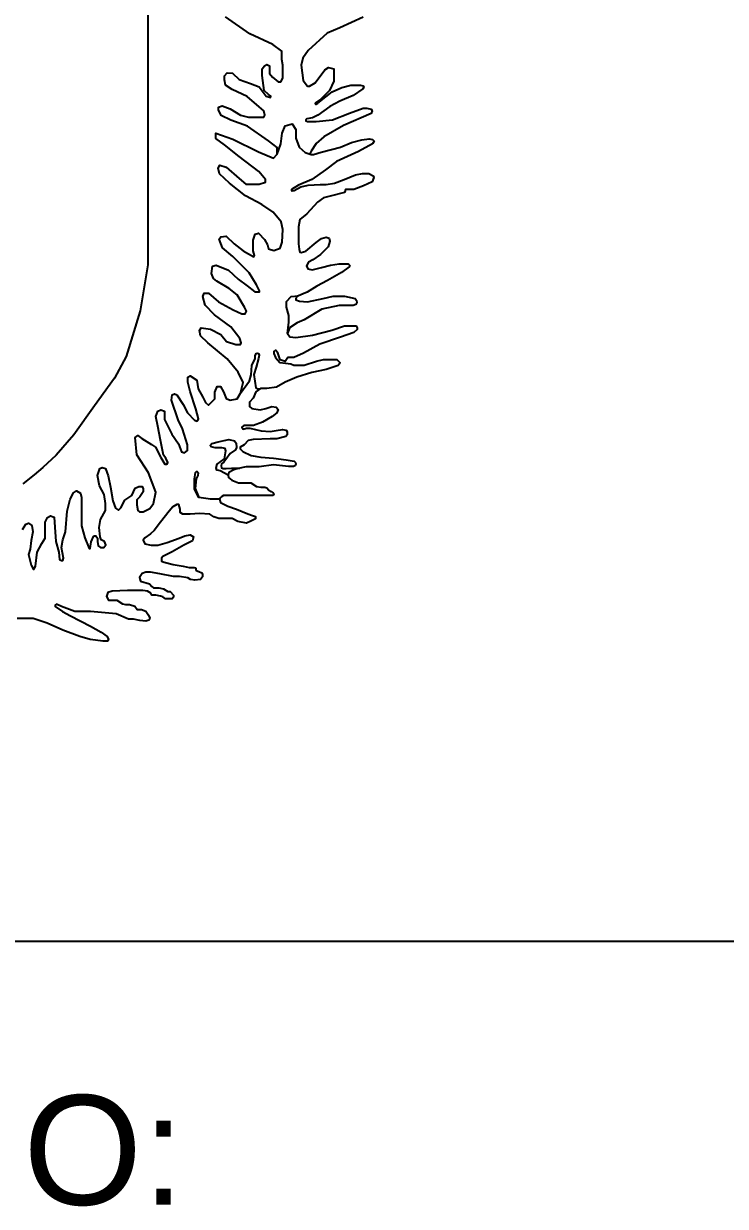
# Paper-space layout 'A1' of a CAD drawing. Header units: millimetres. Extents: x 160 to 1001, y -53 to 541.
# Drawn here: x 831.66 to 841.08, y 19.14 to 35 of the extents above; entities that cross this region are included whole.
import ezdxf
from ezdxf.enums import TextEntityAlignment as Align

# ---------------------------------------------------------------- set-up
doc = ezdxf.new("R2010")
doc.units = ezdxf.units.MM
doc.layers.add('ARQ_Prancha', color=7, linetype='Continuous')
doc.layers.add('ARQ_Vista 01', color=1, linetype='Continuous')
doc.styles.add('ARIAL', font='arial.ttf')

# ---------------------------------------------------------------- blocks, each defined once
blk = doc.blocks.new('BRASÃO ESTADO PARANÁ')
at = {"layer": 'ARQ_Vista 01'}
for points in [[(3438.47, -31104.96), (3433.73, -31107.13), (3431.15, -31108.24), (3427.31, -31111.75), (3426.23, -31113.29), (3425.89, -31114.67), (3426.29, -31117.77), (3427.19, -31118.96), (3427.59, -31118.96), (3428.77, -31118.27), (3430.73, -31115.65), (3431.45, -31115.19), (3432.56, -31115.47), (3432.56, -31117.91), (3431.67, -31119.82), (3429.87, -31121.61), (3428.83, -31122.33), (3428.73, -31122.52), (3428.78, -31122.6), (3428.92, -31122.6), (3429.28, -31122.39), (3432.18, -31120.13), (3434.15, -31119.23), (3436, -31118.77), (3437.96, -31118.77), (3438.45, -31118.9), (3438.58, -31119.14), (3438.38, -31119.5), (3436.42, -31120.81), (3433.73, -31121.96), (3431.72, -31123.06), (3429.29, -31124.84), (3428.19, -31125.38), (3427.09, -31125.54), (3426.86, -31125.83), (3426.86, -31125.97), (3427.21, -31126.14), (3428.93, -31126.14), (3432.28, -31125.77), (3435.71, -31124.45), (3438.44, -31123.4), (3439.23, -31123.4), (3440.1, -31123.64), (3440.28, -31123.96), (3440.12, -31124.5), (3434.52, -31126.95), (3430.53, -31129.19), (3428.93, -31130.56), (3427.91, -31132.1), (3427.76, -31132.54), (3427.95, -31132.76), (3428.43, -31132.76), (3429.96, -31132.34), (3433.89, -31131.29), (3436.12, -31130.39), (3438.23, -31129.79), (3439.69, -31129.6), (3440.39, -31129.73), (3440.69, -31130.11), (3440.34, -31130.61), (3437.54, -31132.15), (3433.1, -31134.21), (3430.81, -31135.87), (3428.07, -31137.86), (3425.34, -31138.97), (3423.96, -31139.87), (3423.96, -31140.1), (3424.1, -31140.18), (3424.46, -31140.05), (3425.82, -31139.31), (3427.3, -31138.98), (3429.75, -31138.84), (3430.99, -31138.84), (3432.65, -31138.62), (3434.6, -31137.86), (3436.92, -31136.89), (3438.32, -31136.65), (3439.61, -31136.65), (3440.5, -31137.08), (3440.65, -31137.42), (3440.31, -31138.36), (3438.55, -31139.14), (3436.56, -31139.87), (3435.17, -31139.87), (3435.01, -31139.87), (3434.88, -31139.91), (3434.84, -31140), (3434.84, -31140.18), (3434.67, -31140.48), (3431.8, -31141.22), (3430.41, -31141.58), (3429.25, -31142.47), (3427.03, -31144.79), (3425.63, -31145.98), (3425.36, -31147.46), (3425.36, -31150.88), (3425.48, -31151.98), (3425.61, -31152.56), (3425.91, -31152.66), (3426.84, -31152.36), (3428.97, -31150.64), (3430, -31149.78), (3430.99, -31149.54), (3431.57, -31149.72), (3431.71, -31150.34), (3431.41, -31151.46), (3429.86, -31153.06), (3428.28, -31154.12), (3427.4, -31154.6), (3426.98, -31155.36), (3427.25, -31155.94), (3428.17, -31156.17), (3430.06, -31155.69), (3431.86, -31155.21), (3433.61, -31154.93), (3435.35, -31154.93), (3435.54, -31155.04), (3435.74, -31155.29), (3435.64, -31155.56), (3434.11, -31156.71), (3431.24, -31158.29), (3429.1, -31159.47), (3427.11, -31160.69), (3425.06, -31161.53), (3424.86, -31161.93), (3424.86, -31162.24), (3425.59, -31162.48), (3427.19, -31162.62), (3430.37, -31161.99), (3432.37, -31161.48), (3434.72, -31161.48), (3436.84, -31161.93), (3437.11, -31162.33), (3437.21, -31162.74), (3437, -31163.19), (3436.42, -31163.37), (3433.58, -31163.37), (3430.13, -31164.14), (3426.52, -31166.31), (3425.11, -31166.86), (3423.53, -31167.91), (3423.15, -31169.06), (3423.63, -31169.69), (3424.85, -31169.83), (3428.22, -31169.4), (3432.11, -31168.37), (3434.69, -31167.49), (3437.07, -31167.49), (3437.29, -31167.87), (3437.29, -31168.25), (3436.57, -31168.83), (3433.91, -31169.78), (3429.7, -31171.24), (3426.36, -31173.03), (3424.41, -31173.88), (3423.24, -31173.88), (3422.68, -31174.75), (3421.62, -31174.37), (3421.17, -31172.96), (3420.73, -31172.43), (3420.39, -31172.66), (3420.39, -31173.11), (3420.73, -31173.89), (3421.57, -31174.89), (3422.72, -31175.05), (3423.79, -31175.22), (3424.4, -31175.44), (3426.53, -31175.44), (3429, -31174.63), (3430.46, -31174.34), (3433.13, -31174.34), (3433.82, -31174.99), (3433.44, -31175.56), (3430.95, -31176.33), (3428.09, -31176.95), (3425.02, -31177.9), (3422.68, -31178.88), (3420.94, -31179.9), (3418.97, -31180.17), (3417.7, -31180.17), (3416.72, -31180.83), (3416.19, -31182.12), (3415.45, -31182.98), (3415.45, -31183.82), (3415.88, -31184.27), (3417.6, -31184.5), (3418.73, -31184.24), (3419.99, -31183.81), (3420.83, -31184), (3421.23, -31184.44), (3420.97, -31185.13), (3420.04, -31185.87), (3418.09, -31187.02), (3416.25, -31187.69), (3414.32, -31187.69), (3413.86, -31188.01), (3414.16, -31188.44), (3414.86, -31188.21), (3415.51, -31188.21), (3416.68, -31188.48), (3417.83, -31188.74), (3419.6, -31188.88), (3420.85, -31188.71), (3422.12, -31188.48), (3422.88, -31188.62), (3423.07, -31188.98), (3423.07, -31189.55), (3422.77, -31189.89), (3420.98, -31190.37), (3419.66, -31190.37), (3416.21, -31190.49), (3415.16, -31190.72), (3414.37, -31191.58), (3413.55, -31192.06), (3413.55, -31192.44), (3414.11, -31192.96), (3415.75, -31193.78), (3417.75, -31194.08), (3420.29, -31194.32), (3422.89, -31194.65), (3424.46, -31194.88), (3424.75, -31195.15), (3424.84, -31195.43), (3424.75, -31195.76), (3424.34, -31195.96), (3423.35, -31195.96), (3420.33, -31195.64), (3417.4, -31196.02), (3414.78, -31196.02), (3413.11, -31196.36), (3412.27, -31196.66), (3411.26, -31197.21), (3411.1, -31197.71), (3411.19, -31198.24), (3411.83, -31198.74), (3413.2, -31199.3), (3415.08, -31199.3), (3415.71, -31199.3), (3416.89, -31200.01), (3417.71, -31200.14), (3418.53, -31200.14), (3418.97, -31200.3), (3419.37, -31200.81), (3419.86, -31201.06), (3420.22, -31201.32), (3420.39, -31201.53), (3420.39, -31201.65), (3420.13, -31201.83), (3418.83, -31201.83), (3414.93, -31201.83), (3412.66, -31201.83), (3410.17, -31201.83), (3409.85, -31202.03), (3409.49, -31202.3), (3409.35, -31202.62), (3409.54, -31203.3), (3411.02, -31204.05), (3412.8, -31204.65), (3415.09, -31205.54), (3416.02, -31205.88), (3416.67, -31206.14), (3416.67, -31206.61), (3415.73, -31207.05), (3414.85, -31207.46), (3413.08, -31207.1), (3411.94, -31206.54), (3410.67, -31206.54), (3409.25, -31206.54), (3408.24, -31206.19), (3407.38, -31205.67), (3405.31, -31205.53), (3403.41, -31205.62), (3401.94, -31205.62), (3401.36, -31205.32), (3401.36, -31204.62), (3401.13, -31203.7), (3400.71, -31203.7), (3399.89, -31204.13), (3399.19, -31205.06), (3397.43, -31207.29), (3396.1, -31208.95), (3395.39, -31209.61), (3394.22, -31210.45), (3393.91, -31210.89), (3394.2, -31211.63), (3395.54, -31211.89), (3396.85, -31211.89), (3398.74, -31211.41), (3401.19, -31210.47), (3402.3, -31210.05), (3403.44, -31209.82), (3404.06, -31210.22), (3403.91, -31211.04), (3402.12, -31211.93), (3399.8, -31213.28), (3398.53, -31213.85), (3397.85, -31214.19), (3397.59, -31214.55), (3397.59, -31215.13), (3398.17, -31215.39), (3399.99, -31215.86), (3401.97, -31216.19), (3403.2, -31216.41), (3404.24, -31216.41), (3404.47, -31216.5), (3404.59, -31216.7), (3404.57, -31216.91), (3404.64, -31217.03), (3405.16, -31217.25), (3405.79, -31217.52), (3405.91, -31217.88), (3405.91, -31218.33), (3405.5, -31218.87), (3404.35, -31219.03), (3403.45, -31218.87), (3402.97, -31218.52), (3401.23, -31218.26), (3400.03, -31218.26), (3397.24, -31217.72), (3395.39, -31217.36), (3394.42, -31217.36), (3393.71, -31217.68), (3393.16, -31218.49), (3393.37, -31219.22), (3395.2, -31219.76), (3395.62, -31220.3), (3396.01, -31220.54), (3397.05, -31220.54), (3398.01, -31220.78), (3398.9, -31221.29), (3399.33, -31221.29), (3400.03, -31222.04), (3400.03, -31222.46), (3399.76, -31222.8), (3398.41, -31222.8), (3397.87, -31222.38), (3397.37, -31222.22), (3396.46, -31222.03), (3395.66, -31222.03), (3395.41, -31221.65), (3394.79, -31221.25), (3393.82, -31221.09), (3392.44, -31221.09), (3390.7, -31221.09), (3387.62, -31221.21), (3386.73, -31221.48), (3386.45, -31222.32), (3386.89, -31223.09), (3388.53, -31223.09), (3389.72, -31223.79), (3390.32, -31223.93), (3391.09, -31223.93), (3392.2, -31224.26), (3392.68, -31224.97), (3393.56, -31224.97), (3394.4, -31225.29), (3394.97, -31226.09), (3395.21, -31226.73), (3395.06, -31227.1), (3394.4, -31227.3), (3393.22, -31227.18), (3391.92, -31226.88), (3390.91, -31226.88), (3388.43, -31225.8), (3383.24, -31225.36), (3380.05, -31225.36), (3377.37, -31224.31), (3376.35, -31223.85), (3376.05, -31224.08), (3376.05, -31224.37), (3377.51, -31225.33), (3379.15, -31226.24), (3383.23, -31228.3), (3385.4, -31229.56), (3386.62, -31230.44), (3386.86, -31231.04), (3386.64, -31231.39), (3385.75, -31231.39), (3383.15, -31231.02), (3381.07, -31230.45), (3377.61, -31229.14), (3374.43, -31227.73), (3371.58, -31226.74), (3368.37, -31226.74)], [(3369.45, -31208.73), (3370.12, -31207.66), (3370.62, -31207.49), (3371.36, -31207.93), (3371.52, -31209.19), (3371.19, -31210.98), (3370.97, -31212.75), (3370.62, -31213.79), (3371.21, -31216), (3371.67, -31216.88), (3372.09, -31216.2), (3372.42, -31213.33), (3373.32, -31211.55), (3374.04, -31210.51), (3374.04, -31207.27), (3374.53, -31206.31), (3375.11, -31205.96), (3375.85, -31206.28), (3376, -31208.24), (3376.16, -31211.2), (3376.8, -31213.33), (3376.95, -31214.8), (3377.32, -31215.01), (3377.64, -31215.01), (3377.75, -31214.57), (3377.35, -31212.38), (3377.59, -31210.81), (3378.13, -31209.2), (3378.5, -31205.01), (3379.07, -31202.59), (3379.76, -31201.3), (3380.35, -31200.9), (3381.18, -31201.4), (3381.42, -31202.25), (3381.42, -31204.7), (3381.42, -31208.03), (3382.08, -31210.4), (3382.93, -31212.61), (3383.14, -31212.61), (3383.35, -31211.27), (3383.83, -31210.19), (3384.03, -31210.04), (3384.33, -31210.04), (3384.61, -31210.47), (3384.61, -31211.16), (3384.78, -31212.05), (3385.27, -31212.4), (3385.89, -31212.4), (3386.29, -31211.86), (3386.07, -31211.2), (3385.39, -31210.83), (3385.2, -31210.25), (3384.94, -31208.32), (3385.22, -31206.69), (3386.23, -31204.87), (3386.23, -31203.48), (3385.98, -31201.69), (3385.03, -31199.93), (3384.65, -31197.81), (3385.1, -31196.41), (3385.59, -31196.16), (3386.27, -31196.41), (3386.8, -31197.85), (3387.24, -31200.18), (3387.75, -31202.93), (3388.25, -31204.45), (3388.86, -31204.8), (3389.36, -31204.39), (3390.15, -31202.8), (3391.57, -31201.85), (3392.28, -31200.35), (3393.04, -31200.01), (3393.66, -31200.01), (3393.9, -31200.48), (3393.9, -31201.12), (3393.21, -31202.15), (3392.58, -31202.72), (3392.58, -31203.76), (3392.79, -31204.89), (3393.15, -31205.18), (3393.87, -31205.18), (3394.29, -31204.96), (3395.27, -31204.52), (3395.97, -31203.46), (3396.44, -31201.21), (3394.96, -31197.3), (3392.63, -31193.61), (3392.27, -31190.12), (3392.79, -31189.69), (3393.6, -31190.32), (3395.56, -31191.53), (3396.36, -31192.05), (3397.5, -31194.16), (3398.28, -31195.5), (3398.67, -31195.5), (3398.89, -31195.16), (3398.51, -31194.32), (3397.98, -31193.71), (3397.41, -31190.63), (3396.86, -31187.79), (3396.44, -31185.85), (3396.85, -31184.8), (3397.49, -31184.49), (3398.19, -31184.77), (3398.19, -31185.32), (3398.19, -31186.49), (3399.72, -31189.45), (3401.02, -31191.4), (3401.69, -31192.99), (3402.25, -31193.2), (3402.85, -31192.77), (3402.85, -31191.61), (3401.89, -31188.34), (3401, -31186.56), (3399.66, -31182.57), (3399.79, -31181.44), (3400.21, -31181.24), (3400.68, -31181.44), (3402, -31183.46), (3402.87, -31185.13), (3404.31, -31186.6), (3404.82, -31186.77), (3405, -31186.68), (3405.08, -31186.3), (3404.59, -31184.29), (3403.4, -31180.78), (3402.94, -31178.91), (3402.94, -31177.9), (3403.42, -31177.6), (3404.76, -31178.47), (3405.06, -31180.23), (3406.01, -31181.94), (3406.5, -31182.99), (3407.1, -31183.53), (3408.43, -31182.29), (3408.43, -31180.91), (3408.91, -31179.79), (3409.58, -31179.79), (3410.15, -31180.83), (3410.73, -31182.21), (3411.51, -31182.58), (3412.97, -31182.28), (3413.61, -31181.11), (3414.13, -31178.98), (3413.11, -31176.86), (3410.9, -31174.17), (3407.01, -31170.94), (3405.49, -31169.54), (3405.29, -31168.45), (3405.64, -31167.88), (3407.56, -31168.19), (3409.66, -31169.23), (3410.8, -31170.67), (3412.66, -31171.3), (3413.6, -31171.3), (3413.74, -31170.96), (3413.5, -31170.04), (3411.67, -31167.73), (3408.37, -31165.26), (3406.45, -31163.32), (3406.01, -31161.57), (3406.24, -31160.87), (3407.12, -31160.87), (3409.13, -31162.6), (3412.16, -31164.24), (3413.89, -31165.07), (3414.53, -31165.07), (3414.81, -31164.53), (3414.44, -31163.69), (3412.93, -31161.21), (3411.3, -31159.9), (3408.79, -31158.47), (3408.15, -31157.92), (3407.76, -31156.92), (3407.97, -31155.4), (3408.68, -31155.18), (3411.19, -31156.24), (3413.16, -31158.05), (3414.95, -31159.36), (3416.54, -31160.64), (3417.49, -31160.64), (3417.49, -31160.43), (3416.86, -31159.16), (3415.38, -31156.76), (3412.05, -31153.48), (3409.94, -31151.69), (3409.28, -31149.96), (3409.63, -31149.48), (3410.7, -31149.33), (3412.32, -31150.87), (3414.18, -31152.32), (3416.3, -31153.5), (3416.48, -31153.28), (3416.19, -31152.29), (3416.19, -31150.11), (3416.56, -31148.92), (3417.27, -31148.7), (3418.49, -31150.04), (3419.06, -31151.08), (3419.29, -31151.88), (3420.4, -31152.23), (3421.65, -31151.76), (3422.03, -31150.54), (3422.21, -31147.98), (3421.86, -31146.45), (3420.23, -31144.45), (3417.92, -31142.94), (3414.62, -31141.19), (3411.39, -31138.59), (3409.39, -31136.68), (3409.11, -31135.55), (3409.4, -31134.97), (3410.74, -31135.33), (3413.36, -31137.66), (3414.69, -31138.83), (3417.38, -31138.83), (3418.69, -31138.39), (3418.69, -31137.83), (3417.35, -31136.23), (3413.37, -31133.21), (3410.4, -31130.83), (3408.63, -31129.52), (3408.63, -31128.5), (3412.07, -31129.66), (3417.26, -31132.24), (3420.32, -31133.55), (3421.04, -31132.74), (3421.04, -31131.36), (3419.27, -31130.02), (3415.02, -31127.02), (3411.63, -31125.82), (3409.68, -31124.9), (3409.13, -31123.77), (3409.13, -31123.23), (3409.87, -31122.95), (3411.54, -31123.56), (3413.6, -31124.8), (3415.23, -31125.23), (3417.22, -31125.23), (3418.33, -31125.23), (3418.54, -31124.81), (3418.32, -31123.97), (3417.37, -31123.13), (3414.99, -31121.03), (3411.92, -31119.62), (3410.59, -31118.74), (3410.39, -31117.66), (3410.39, -31116.87), (3410.92, -31116.24), (3412.02, -31116.34), (3413.32, -31117.57), (3415.61, -31118.38), (3417.42, -31119.06), (3418.83, -31120.99), (3419.69, -31121.23), (3419.78, -31120.98), (3419.28, -31120.65), (3418.42, -31119.85), (3418.03, -31116.82), (3418.03, -31115.45), (3418.45, -31114.83), (3418.92, -31114.56), (3419.52, -31114.8), (3419.52, -31115.45), (3419.52, -31116.37), (3420.07, -31117.14), (3421.25, -31118.08), (3421.76, -31118.08), (3422.17, -31117.33), (3422.17, -31115.88), (3422.17, -31114.7), (3421.96, -31113.55), (3421.96, -31111.84), (3420.14, -31110.51), (3415.5, -31108.37), (3410.58, -31104.9)], [(3394.82, -31058.62), (3394.82, -31155.11), (3393.31, -31164.48), (3390.45, -31173.71), (3388.07, -31178.08), (3384.03, -31183.72), (3379.87, -31189.6), (3376.23, -31193.66), (3373.58, -31196.16), (3371.81, -31197.68), (3369.53, -31199.47)], [(3421.04, -31132.74), (3421.78, -31130.61), (3422.09, -31128.49), (3422.7, -31126.99), (3424.1, -31126.61), (3424.86, -31127.73), (3424.86, -31129.49), (3425.49, -31131.29), (3426.7, -31132.41), (3427.95, -31132.76)], [(3423.15, -31169.06), (3423.42, -31166.76), (3423.42, -31165.37), (3422.93, -31163.69), (3422.93, -31162.58), (3423.87, -31161.52), (3425.31, -31161.43)], [(3413.61, -31181.11), (3415.41, -31178.65), (3415.79, -31177.43), (3415.94, -31175.54), (3416.62, -31174.12), (3416.62, -31173.58), (3416.77, -31173.12), (3416.96, -31173.02), (3417.28, -31173.13), (3417.38, -31173.45), (3417.23, -31174.1), (3416.77, -31175.88), (3416.32, -31177.34), (3416.71, -31180.07), (3416.96, -31180.26), (3417.7, -31180.17)], [(3411.1, -31197.71), (3409.5, -31196.84), (3409.23, -31196.79), (3408.82, -31196.72), (3408.68, -31196.25), (3408.86, -31195.52), (3410.38, -31194.4), (3410.66, -31192.8), (3410.54, -31192.32), (3409.84, -31192.18), (3408.46, -31192.18), (3407.66, -31191.97), (3407.49, -31191.75), (3407.82, -31191.32), (3409.07, -31191.01), (3410.28, -31190.71), (3411.28, -31190.51), (3412.37, -31190.79), (3412.71, -31191.29), (3412.82, -31192.16), (3412.62, -31192.62), (3411.49, -31193.33), (3410.65, -31194.55), (3410.24, -31195.14), (3409.77, -31195.42), (3409.67, -31195.83), (3409.77, -31196.23), (3410.07, -31196.42), (3410.72, -31196.42), (3411.76, -31196.32), (3413.46, -31196.29)], [(3409.35, -31202.62), (3407.51, -31202.62), (3405.17, -31202.25), (3404.29, -31200.56), (3404.29, -31198.56), (3404.52, -31197.18), (3404.67, -31197.01), (3404.86, -31197.01), (3405.05, -31197.26), (3404.95, -31197.83), (3404.63, -31198.46), (3404.44, -31200.45), (3405.17, -31202.25)]]:
    blk.add_lwpolyline(points, dxfattribs=at)

psp = doc.layouts.new('A1')

# ---------------------------------------------------------------- linework, layer by layer
at = {"layer": 'ARQ_Prancha'}
psp.add_line((817.734, 22.697), (989.009, 22.697), dxfattribs=at)

# ---------------------------------------------------------------- block references
at = {"layer": 'ARQ_Vista 01', "xscale": 0.06623285758541897, "yscale": 0.06623285759997088, "zscale": 0.0662328576}
psp.add_blockref('BRASÃO ESTADO PARANÁ', (608.476, 2095.263), dxfattribs=at)

# ---------------------------------------------------------------- texts
at = {"layer": 'ARQ_Prancha', "style": 'ARIAL'}
psp.add_text('PROPRIETÁRIO:', height=1.47, rotation=359.9947, dxfattribs=at).set_placement((817.734, 19.896), align=Align.MIDDLE_LEFT)

doc.saveas('drawing.dxf')
